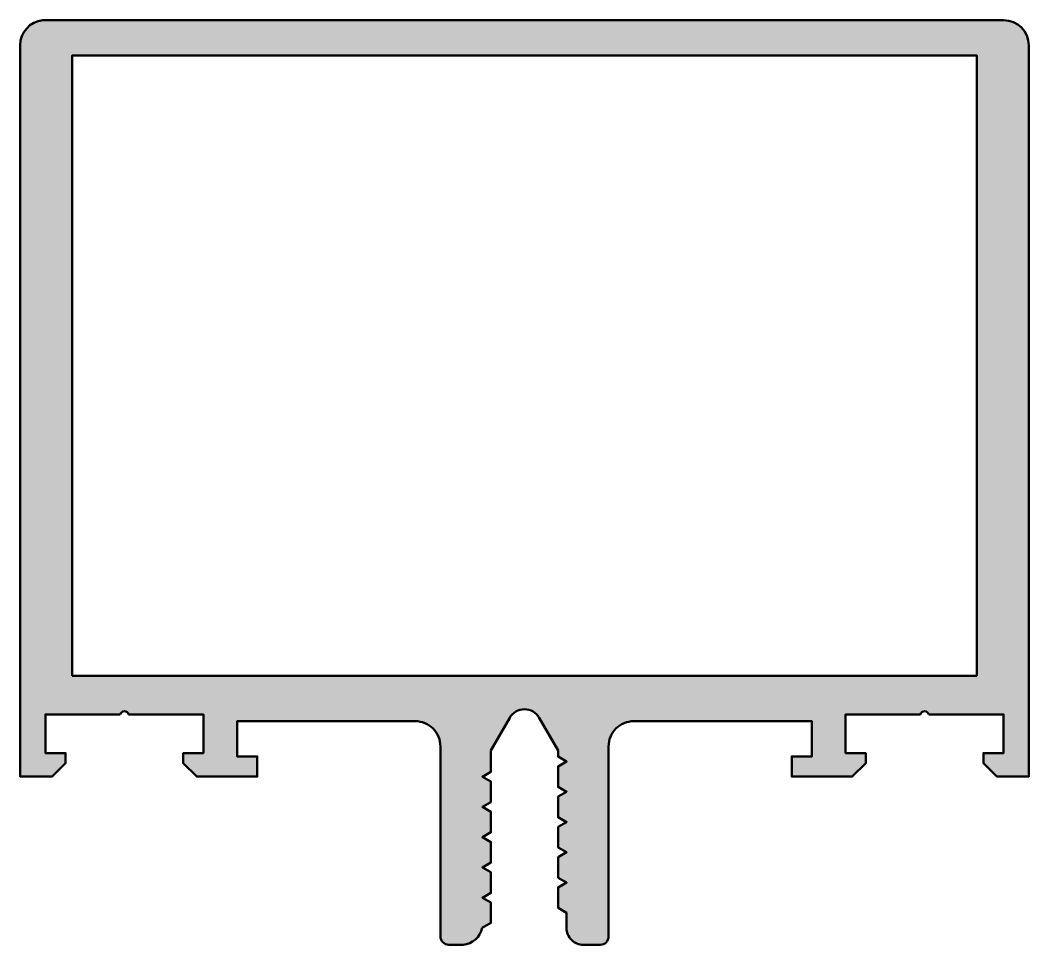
# Model space of a CAD drawing. Extents: x -30 to 30, y -16 to 39.
import ezdxf

# ---------------------------------------------------------------- set-up
doc = ezdxf.new("R2010")
doc.units = 0
doc.layers.add('0S-Alu contour', color=7, linetype='Continuous', lineweight=50)
doc.layers.add('0S-Alu hatch', color=252, linetype='Continuous', lineweight=25)

# ---------------------------------------------------------------- blocks, each defined once
blk = doc.blocks.new('324430__57420E5D_590F_4FE0_B150_61FFB8BC611A_')
at = {"layer": '0S-Alu hatch'}
h = blk.add_hatch(color=256, dxfattribs=at)
edge = h.paths.add_edge_path()
edge.add_arc((-28.49752180937825, 37.50511852779176), 1.503467271578056, 96.12615388056766, 179.8903571019154)
edge.add_line((-30.000986328125, 37.50799560546873), (-30.000986328125, -6.00018310546875))
edge.add_line((-30.000986328125, -6.00018310546875), (-28.10199951171875, -6.00018310546875))
edge.add_line((-28.10199951171875, -6.00018310546875), (-27.30201171875, -5.2001953125))
edge.add_line((-27.30201171875, -5.2001953125), (-27.30201171875, -4.600189208984375))
edge.add_line((-27.30201171875, -4.600189208984375), (-28.500986328125, -4.600189208984375))
edge.add_line((-28.500986328125, -4.600189208984375), (-28.500986328125, -2.299835205078132))
edge.add_line((-28.500986328125, -2.299835205078132), (-24.05103515625, -2.299835205078132))
edge.add_ellipse((-23.80201171875, -2.354358821958406), major_axis=(-0.2549225318052984, 0), ratio=1, start_angle=192.3500084610683, end_angle=347.6499915389317, ccw=False)
edge.add_line((-23.55298828125, -2.299835205078132), (-19.1009619140625, -2.299835205078132))
edge.add_line((-19.1009619140625, -2.299835205078132), (-19.1009619140625, -4.6011962890625))
edge.add_line((-19.1009619140625, -4.6011962890625), (-20.2999365234375, -4.6011962890625))
edge.add_line((-20.2999365234375, -4.6011962890625), (-20.2999365234375, -5.2001953125))
edge.add_line((-20.2999365234375, -5.2001953125), (-19.4998876953125, -6.00018310546875))
edge.add_line((-19.4998876953125, -6.00018310546875), (-15.90094970703125, -6.00018310546875))
edge.add_line((-15.90094970703125, -6.00018310546875), (-15.90094970703125, -4.8001708984375))
edge.add_line((-15.90094970703125, -4.8001708984375), (-17.1009619140625, -4.8001708984375))
edge.add_line((-17.1009619140625, -4.8001708984375), (-17.1009619140625, -2.699859619140625))
edge.add_line((-17.1009619140625, -2.699859619140625), (-6.5008642578125, -2.699859619140632))
edge.add_ellipse((-6.500130163633597, -4.199125524961732), major_axis=(-1.499266085540464, 0), ratio=1, start_angle=179.9719459405603, end_angle=270.02805405945116, ccw=False)
edge.add_line((-5.000864257812496, -4.199859619140334), (-5.000864257812503, -15.50018310546876))
edge.add_arc((-4.500668628498358, -15.50005353802974), 0.5001956460953064, 180.0148415276547, 269.0686711436307)
edge.add_line((-4.508798828124993, -16.00018310546875), (-3.6590673828125, -16.00018310546875))
edge.add_arc((-3.755613882572406, -14.74872225638982), 1.25517946262407, 274.4114617729887, 348.4276009880957)
edge.add_line((-2.525949707031225, -15.00051879882811), (-2.0011083984375, -14.69607543945313))
edge.add_line((-2.0011083984375, -14.69607543945313), (-2.0008642578125, -13.48947143554688))
edge.add_line((-2.0008642578125, -13.48947143554688), (-2.500864257812507, -13.20053100585937))
edge.add_line((-2.500864257812507, -13.20053100585937), (-2.0011083984375, -12.91146850585937))
edge.add_line((-2.0011083984375, -12.91146850585937), (-2.0008642578125, -11.689453125))
edge.add_line((-2.0008642578125, -11.689453125), (-2.5008642578125, -11.4005126953125))
edge.add_line((-2.5008642578125, -11.4005126953125), (-2.0011083984375, -11.1114501953125))
edge.add_line((-2.0011083984375, -11.1114501953125), (-2.0008642578125, -9.88861083984375))
edge.add_line((-2.0008642578125, -9.88861083984375), (-2.5008642578125, -9.60052490234375))
edge.add_line((-2.5008642578125, -9.60052490234375), (-2.0011083984375, -9.31158447265625))
edge.add_line((-2.0011083984375, -9.31158447265625), (-2.0008642578125, -8.088592529296882))
edge.add_line((-2.0008642578125, -8.088592529296882), (-2.5008642578125, -7.800506591796889))
edge.add_line((-2.5008642578125, -7.800506591796889), (-2.0011083984375, -7.511566162109389))
edge.add_line((-2.0011083984375, -7.511566162109389), (-2.0008642578125, -6.288604736328132))
edge.add_line((-2.0008642578125, -6.288604736328132), (-2.5008642578125, -6.000518798828139))
edge.add_line((-2.5008642578125, -6.000518798828139), (-2.0011083984375, -5.711456298828125))
edge.add_line((-2.0011083984375, -5.711456298828125), (-2.000498046875, -4.45123291015625))
edge.add_line((-2.000498046875, -4.45123291015625), (-0.8797705078125, -2.504730224609375))
edge.add_ellipse((-0.0034277343749994, -2.986398217539871), major_axis=(-0.9999903559384076, 0), ratio=1, start_angle=208.7947017446984, end_angle=331.20529825530167, ccw=False)
edge.add_line((0.8729150390624999, -2.504730224609375), (1.996816406249999, -4.45123291015625))
edge.add_line((1.996816406249999, -4.45123291015625), (1.996816406249999, -4.810121863534867))
edge.add_line((1.996816406249999, -4.810121863534867), (2.499257812499999, -5.10052490234375))
edge.add_line((2.499257812499999, -5.10052490234375), (1.999135742187499, -5.38861083984375))
edge.add_line((1.999135742187499, -5.38861083984375), (1.999135742187499, -6.611572265625))
edge.add_line((1.999135742187499, -6.611572265625), (2.499257812499999, -6.9005126953125))
edge.add_line((2.499257812499999, -6.9005126953125), (1.999135742187499, -7.1885986328125))
edge.add_line((1.999135742187499, -7.1885986328125), (1.999135742187499, -8.411590576171875))
edge.add_line((1.999135742187499, -8.411590576171875), (2.499257812499992, -8.700531005859382))
edge.add_line((2.499257812499992, -8.700531005859382), (1.999135742187499, -8.98861694335939))
edge.add_line((1.999135742187499, -8.98861694335939), (1.999135742187499, -10.21145629882813))
edge.add_line((1.999135742187499, -10.21145629882813), (2.499257812500006, -10.50051879882814))
edge.add_line((2.499257812500006, -10.50051879882814), (1.999135742187499, -10.78945922851562))
edge.add_line((1.999135742187499, -10.78945922851562), (1.999135742187499, -12.01144409179688))
edge.add_line((1.999135742187499, -12.01144409179688), (2.499257812499992, -12.30050659179687))
edge.add_line((2.499257812499992, -12.30050659179687), (1.999135742187499, -12.58944702148438))
edge.add_line((1.999135742187499, -12.58944702148438), (1.999135742187499, -13.79608154296876))
edge.add_line((1.999135742187499, -13.79608154296876), (2.499257812499999, -14.10201836989034))
edge.add_line((2.499257812499999, -14.10201836989034), (2.499257812499999, -15.00314331054688))
edge.add_arc((3.498654515403723, -15.00374660764316), 0.9993968849972565, 179.9654127604125, 270.0345872395916)
edge.add_line((3.499257812499999, -16.00314331054688), (4.499257812499999, -16.00314331054688))
edge.add_arc((4.499440088634715, -15.50332558668159), 0.4998177571019891, 269.9791050771841, 360.0208949228316)
edge.add_line((4.999257812499999, -15.50314331054674), (4.999379882812499, -4.199859619140639))
edge.add_ellipse((6.498625721402665, -4.199105457730795), major_axis=(-1.499246028271997, 0), ratio=1, start_angle=-90.02882133209829, end_angle=0.028821332096583774, ccw=False)
edge.add_line((6.499379882812506, -2.699859619140632), (17.09946990966796, -2.699859619140632))
edge.add_line((17.09946990966796, -2.699859619140632), (17.09946990966797, -4.8001708984375))
edge.add_line((17.09946990966797, -4.8001708984375), (15.899404296875, -4.8001708984375))
edge.add_line((15.899404296875, -4.8001708984375), (15.89940429687499, -6.00018310546875))
edge.add_line((15.89940429687499, -6.00018310546875), (19.49839569091795, -6.000183105468742))
edge.add_line((19.49839569091795, -6.000183105468742), (20.29844451904296, -5.200195312499992))
edge.add_line((20.29844451904296, -5.200195312499992), (20.29844451904297, -4.601196289062507))
edge.add_line((20.29844451904297, -4.601196289062507), (19.09946990966796, -4.6011962890625))
edge.add_line((19.09946990966796, -4.6011962890625), (19.09946990966797, -2.299835205078132))
edge.add_line((19.09946990966797, -2.299835205078132), (23.55149627685547, -2.299835205078132))
edge.add_ellipse((23.80051971435547, -2.354358821958406), major_axis=(-0.2549225318052984, 0), ratio=1, start_angle=192.3500084610683, end_angle=347.6499915389317, ccw=False)
edge.add_line((24.04954315185547, -2.299835205078132), (28.49949432373048, -2.299835205078132))
edge.add_line((28.49949432373048, -2.299835205078132), (28.49949432373046, -4.600189208984375))
edge.add_line((28.49949432373046, -4.600189208984375), (27.30051971435547, -4.600189208984375))
edge.add_line((27.30051971435547, -4.600189208984375), (27.30051971435546, -5.200195312499992))
edge.add_line((27.30051971435546, -5.200195312499992), (28.10044647216797, -6.00018310546875))
edge.add_line((28.10044647216797, -6.00018310546875), (29.99900604248047, -6.00018310546875))
edge.add_line((29.99900604248047, -6.00018310546875), (29.99900604248047, 37.5))
edge.add_arc((28.49889847876548, 37.49989243628501), 1.500107567571366, 0.0041083367857667, 89.9958916633472)
edge.add_line((28.49900604248047, 39), (-28.65796875, 39))
h.paths.add_polyline_path([(-26.9010107421875, 0.000396728515625), (-26.9010107421875, 36.89996337890625), (26.89890838623047, 36.89996337890625), (26.89890838623047, 0.000396728515625)])
at = {"layer": '0S-Alu contour', "color": 7}
for points in [[(28.49900604248047, 39), (-28.65796875, 39)], [(-30.000986328125, 37.50799560546873), (-30.000986328125, -6.00018310546875), (-28.10199951171875, -6.00018310546875), (-27.30201171875, -5.2001953125), (-27.30201171875, -4.600189208984375), (-28.500986328125, -4.600189208984375), (-28.500986328125, -2.299835205078132), (-24.05103515625, -2.299835205078132)], [(24.04954315185547, -2.299835205078132), (28.49949432373048, -2.299835205078132), (28.49949432373046, -4.600189208984375), (27.30051971435547, -4.600189208984375), (27.30051971435546, -5.200195312499992), (28.10044647216797, -6.00018310546875), (29.99900604248047, -6.00018310546875), (29.99900604248047, 37.5)], [(-26.9010107421875, 0.000396728515625), (-26.9010107421875, 36.89996337890625), (26.89890838623047, 36.89996337890625), (26.89890838623047, 0.000396728515625), (-26.9010107421875, 0.000396728515625)], [(-23.55298828125, -2.299835205078132), (-19.1009619140625, -2.299835205078132), (-19.1009619140625, -4.6011962890625), (-20.2999365234375, -4.6011962890625), (-20.2999365234375, -5.2001953125), (-19.4998876953125, -6.00018310546875), (-15.90094970703125, -6.00018310546875), (-15.90094970703125, -4.8001708984375), (-17.1009619140625, -4.8001708984375), (-17.1009619140625, -2.699859619140625), (-6.5008642578125, -2.699859619140632)], [(6.499379882812506, -2.699859619140632), (17.09946990966796, -2.699859619140632), (17.09946990966797, -4.8001708984375), (15.899404296875, -4.8001708984375), (15.89940429687499, -6.00018310546875), (19.49839569091795, -6.000183105468742), (20.29844451904296, -5.200195312499992), (20.29844451904297, -4.601196289062507), (19.09946990966796, -4.6011962890625), (19.09946990966797, -2.299835205078132), (23.55149627685547, -2.299835205078132)], [(-2.525949707031225, -15.00051879882811), (-2.0011083984375, -14.69607543945313), (-2.0008642578125, -13.48947143554688), (-2.500864257812507, -13.20053100585937), (-2.0011083984375, -12.91146850585937), (-2.0008642578125, -11.689453125), (-2.5008642578125, -11.4005126953125), (-2.0011083984375, -11.1114501953125), (-2.0008642578125, -9.88861083984375), (-2.5008642578125, -9.60052490234375), (-2.0011083984375, -9.31158447265625), (-2.0008642578125, -8.088592529296882), (-2.5008642578125, -7.800506591796889), (-2.0011083984375, -7.511566162109389), (-2.0008642578125, -6.288604736328132), (-2.5008642578125, -6.000518798828139), (-2.0011083984375, -5.711456298828125), (-2.000498046875, -4.45123291015625), (-0.8797705078125, -2.504730224609375)], [(0.8729150390624999, -2.504730224609375), (1.996816406249999, -4.45123291015625), (1.996816406249999, -4.810121863534867), (2.499257812499999, -5.10052490234375), (1.999135742187499, -5.38861083984375), (1.999135742187499, -6.611572265625), (2.499257812499999, -6.9005126953125), (1.999135742187499, -7.1885986328125), (1.999135742187499, -8.411590576171875), (2.499257812499992, -8.700531005859382), (1.999135742187499, -8.98861694335939), (1.999135742187499, -10.21145629882813), (2.499257812500006, -10.50051879882814), (1.999135742187499, -10.78945922851562), (1.999135742187499, -12.01144409179688), (2.499257812499992, -12.30050659179687), (1.999135742187499, -12.58944702148438), (1.999135742187499, -13.79608154296876), (2.499257812499999, -14.10201836989034), (2.499257812499999, -15.00314331054688)], [(-5.000864257812496, -4.199859619140334), (-5.000864257812503, -15.50018310546876)], [(4.999257812499999, -15.50314331054674), (4.999379882812499, -4.199859619140639)], [(-4.508798828124993, -16.00018310546875), (-3.6590673828125, -16.00018310546875)], [(3.499257812499999, -16.00314331054688), (4.499257812499999, -16.00314331054688)]]:
    blk.add_lwpolyline(points, dxfattribs=at)
for centre, radius, start, end in [((-28.49752180937825, 37.50511852779176), 1.503467271578056, 96.12615388056766, 179.8903571019154), ((28.49889847876548, 37.49989243628501), 1.500107567571366, 0.0041083367857667, 89.9958916633472), ((-4.500668628498358, -15.50005353802974), 0.5001956460953064, 180.0148415276547, 269.0686711436307), ((-3.755613882572406, -14.74872225638982), 1.25517946262407, 274.4114617729887, 348.4276009880957), ((3.498654515403723, -15.00374660764316), 0.9993968849972565, 179.9654127604125, 270.0345872395916), ((4.499440088634715, -15.50332558668159), 0.4998177571019891, 269.9791050771841, 0.0208949228316089)]:
    blk.add_arc(centre, radius, start, end, dxfattribs=at)
at = {"layer": '0S-Alu contour', "color": 7, "extrusion": (0, 0, -1)}
for centre, radius, start, end in [((23.80201171875, -2.354358821958406), 0.2549225318052984, 12.3500084610683, 167.6499915389317), ((0.0034277343749994, -2.986398217539871), 0.9999903559384078, 28.79470174469832, 151.2052982553016), ((-23.80051971435547, -2.354358821958406), 0.2549225318052984, 12.3500084610683, 167.6499915389317), ((6.500130163633597, -4.199125524961732), 1.499266085540464, 89.97194594054885, 180.0280540594397), ((-6.498625721402665, -4.199105457730795), 1.499246028271997, 359.9711786679034, 90.02882133209823)]:
    blk.add_arc(centre, radius, start, end, dxfattribs=at)
blk = doc.blocks.new('324430__5BB693AA_E221_4805_AFB1_FF1D5AA1C593_')
at = {"layer": '0S-Alu contour', "color": 7}
blk.add_blockref('324430__57420E5D_590F_4FE0_B150_61FFB8BC611A_', (0, 0), dxfattribs=at)

msp = doc.modelspace()

# ---------------------------------------------------------------- block references
at = {"layer": '0S-Alu contour', "color": 7}
msp.add_blockref('324430__5BB693AA_E221_4805_AFB1_FF1D5AA1C593_', (0, 0), dxfattribs=at)

doc.saveas('drawing.dxf')
